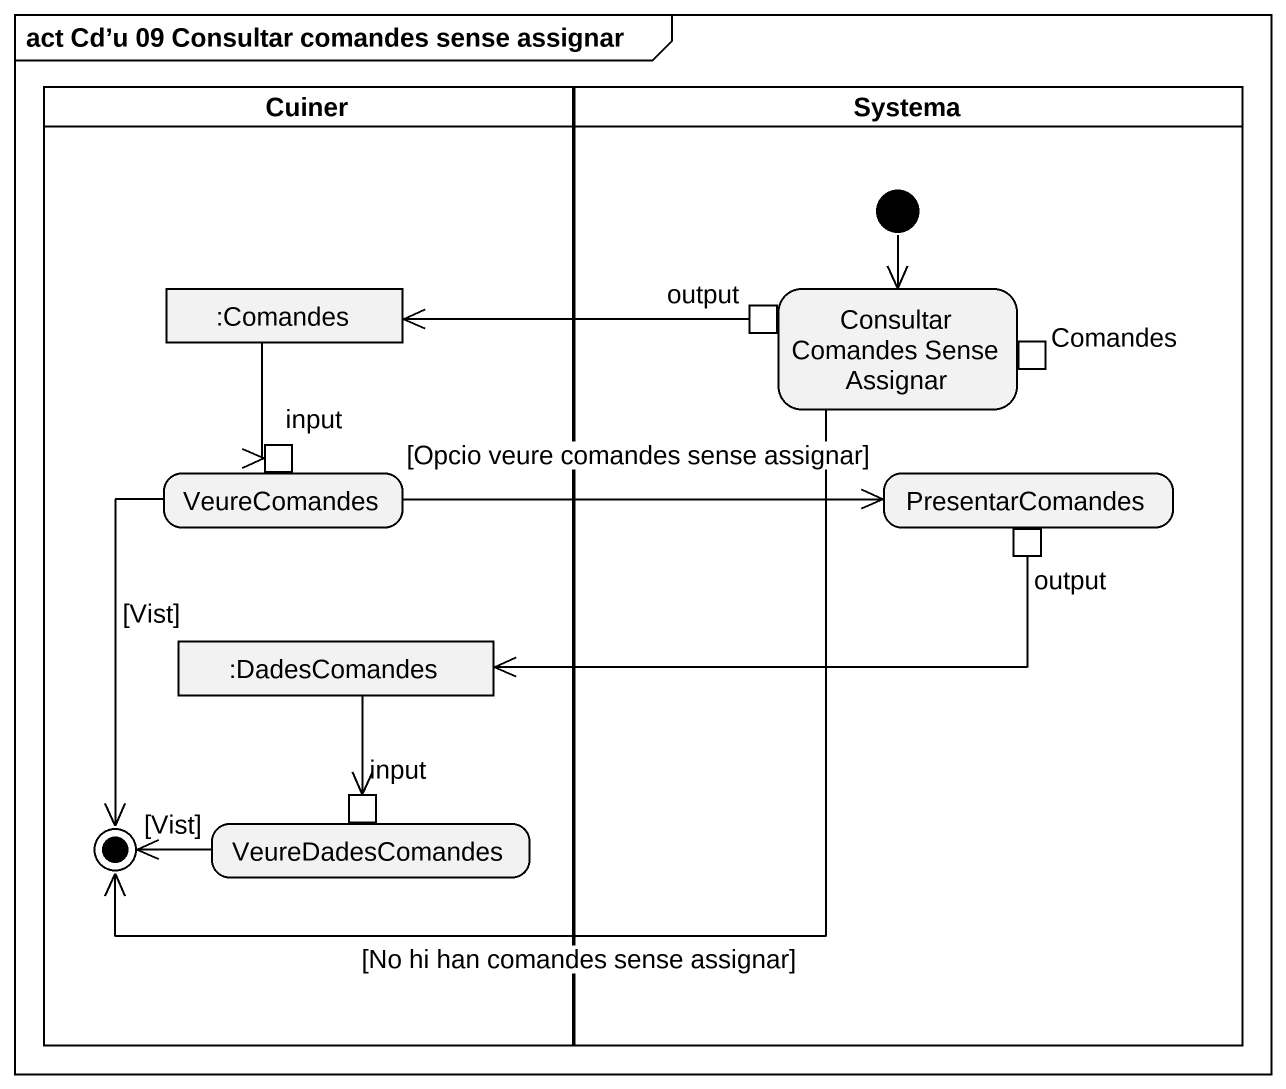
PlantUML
@startuml
mainframe act Cd’u 09 Consultar comandes sense assignar
hide empty description
state Cuiner <<partition>> {
  state ":Comandes" as Comandes <<object>>
  state VeureComandes {
    state input <<inputPin>>
  }
  state ":DadesComandes" as DadesComandes <<object>>
  state final1 <<end>>
  state VeureDadesComandes {
    state "input" as input_2 <<inputPin>>
  }
}
state Systema <<partition>> {
  state "Consultar Comandes Sense Assignar" as Consultar_Comandes_Sense {
    state output <<outputPin>>
    state "Comandes" as Comandes_2 <<inputPin>>
  }
  state PresentarComandes {
    state "output" as output_2 <<outputPin>>
  }
  [*] --> Consultar_Comandes_Sense
}
Comandes --> input
Consultar_Comandes_Sense --> final1 : [No hi han comandes sense assignar]
output -left-> Comandes
VeureComandes -right-> PresentarComandes : [Opcio veure comandes sense assignar]
VeureComandes --> final1 : [Vist]
output_2 -left-> DadesComandes
DadesComandes --> input_2
VeureDadesComandes -left-> final1 : [Vist]
@enduml
